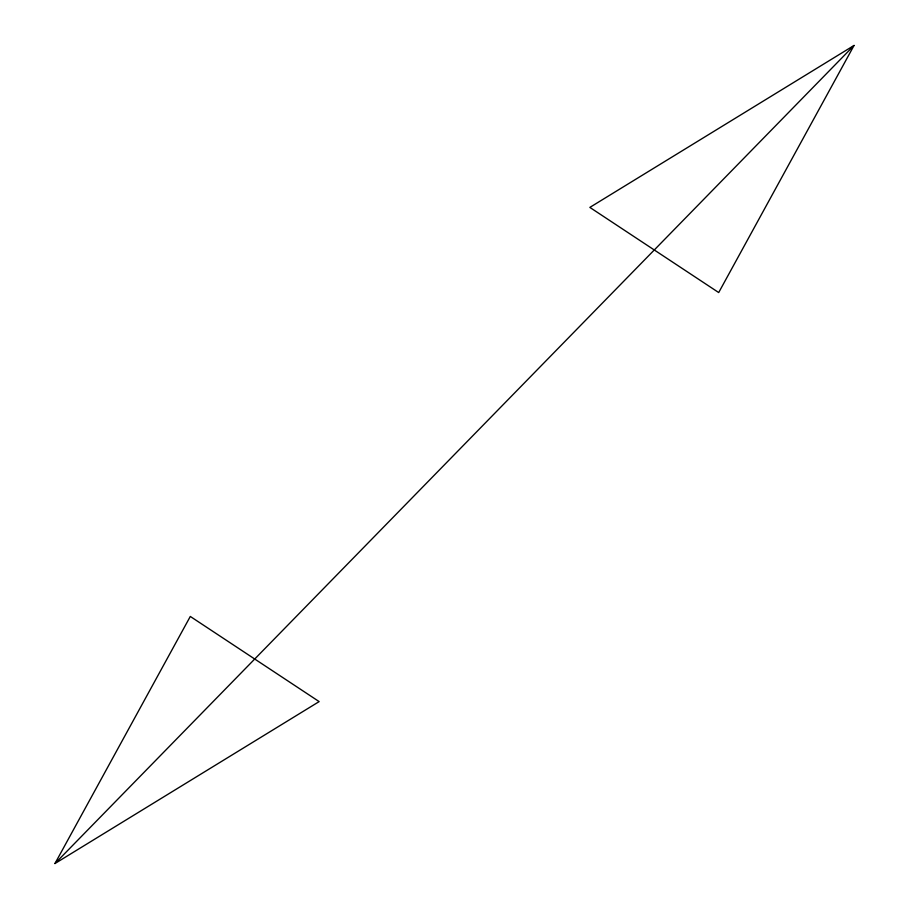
<?xml version="1.0" encoding="UTF-8"?>
<svg xmlns="http://www.w3.org/2000/svg" width="909" height="909" viewBox="0 0 909 909"><rect width="100%" height="100%" fill="white"/><g stroke="black" fill="none" stroke-linecap="round" stroke-linejoin="round"><path stroke-width="1.36" d="M54.949 863.55L190.299 616.45L319.15 701.6L54.949 863.55L854.051 45.45L718.701 292.55L589.85 207.4L854.051 45.45"/></g></svg>
